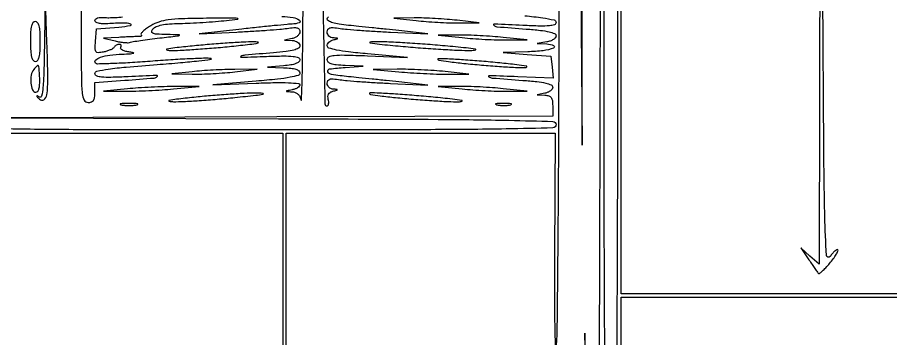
# Model space of a CAD drawing. Extents: x 23 to 255, y 40 to 184.
# Drawn here: x 82.17 to 103.8, y 74.53 to 82.47 of the extents above; entities that cross this region are included whole.
import ezdxf

# ---------------------------------------------------------------- set-up
doc = ezdxf.new("R2010")
doc.units = 0
doc.header["$MEASUREMENT"] = 0

msp = doc.modelspace()

# ---------------------------------------------------------------- linework, layer by layer
for points in [[(207.919475, 175.632891, 0.000007), (191.762556, 175.634099, 0.00002), (173.0434, 175.634494, 0.000013), (151.49745, 175.633531)], [(96.6132, 131.2146), (96.6132, 100.8432, -0.00018), (96.608357, 87.419075, -0.000516), (96.591991, 78.0858, -0.000015), (96.570667, 70.513747, -0.41338)], [(107.019, 75.6324), (102.0699, 75.6324), (97.1208, 75.6324), (97.1208, 95.1327), (97.1208, 114.633), (101.54115, 114.652297, 0.000648), (103.139529, 114.661347, 0.002328), (104.159784, 114.673198, 0.056422)], [(95.519685, 74.3211, 0.016241), (95.543218, 74.85818, 0.000606), (95.563639, 76.880223, 0.001097), (95.57965, 79.272116, 0.000771), (95.587612, 81.963808, -0.000696), (95.595039, 84.608119, -0.00114), (95.609558, 86.848105, -0.0001), (95.627545, 88.85512, -0.13695), (95.648635, 88.928087, -0.076727), (95.680545, 88.965458, -0.024687), (95.738223, 89.010366, -0.023968), (95.80829, 89.054711, -0.024687), (95.881607, 89.091674, 0.002066), (95.995825, 89.142919, 0.535199), (95.99732, 89.152056, 0.238531), (95.982869, 89.156239, 0.001392), (95.841405, 89.129133, -0.051164), (95.711006, 89.117384, -0.231356), (95.644708, 89.150819, -0.121354), (95.605843, 89.240862, -0.01083), (95.57012, 89.486737, -0.029521), (95.533254, 90.065626, -0.000152), (95.508781, 95.800143, -0.00066), (95.491081, 102.494078, -0.000369)], [(102.048115, 84.521803), (102.0276, 76.364306), (101.801077, 76.569403), (101.574555, 76.7745), (101.773681, 76.4784, 0.001549), (101.85255, 76.361902, 0.002079), (101.924785, 76.256854, 0.001429), (101.985988, 76.169174, 0.02201), (102.008456, 76.14, 0.398695), (102.034023, 76.137131, 0.019966), (102.105247, 76.195549, 0.023059), (102.191851, 76.280027, 0.013507), (102.287899, 76.388504, 0.014813), (102.378281, 76.503041, 0.023781), (102.447596, 76.606366, 0.020333), (102.494202, 76.691138, 0.322372), (102.4892, 76.7218, 0.341452), (102.463464, 76.725094, 0.046208), (102.416272, 76.691181, 0.037708), (102.359679, 76.633968, 0.022148), (102.300604, 76.557896, -0.710792), (102.20683, 76.584969, -0.007529), (102.169293, 77.55169, -0.004322), (102.141671, 79.379786, -0.000302), (102.111565, 84.5154)], [(83.754, 83.5848), (83.754, 81.9774, 0.001648), (83.757384, 80.950409, 0.024577), (83.777376, 80.592075, 0.094461), (83.826801, 80.428389, 0.279234), (83.9232, 80.37, 0.080135), (84.0052, 80.383227, 0.163647), (84.056715, 80.421926, 0.118403), (84.08441, 80.494099, 0.032684), (84.0924, 80.616206), (84.0924, 80.862411), (84.83265, 80.918479, 0.001208), (85.561652, 80.975466, 0.18467), (85.635452, 81.010721, 0.674913), (85.621909, 81.040448, 0.001336), (84.91725, 81.007504, -0.005357), (84.490275, 80.990983, -0.029143), (84.258984, 80.997995, -0.061719), (84.131771, 81.025357, -0.31913), (84.0924, 81.080759, -0.351813), (84.142906, 81.143654, -0.017563), (84.421296, 81.195037, -0.014986), (84.865594, 81.247449, -0.003243), (85.63635, 81.309991, 0.002858), (86.21452, 81.356458, 0.005946), (86.664637, 81.400622, 0.006697), (86.968693, 81.438239, 0.86696), (86.9688, 81.456745, 0.045249), (86.828771, 81.464825, 0.003222), (86.438271, 81.449493, 0.004517), (85.972151, 81.423961, 0.003393), (85.459743, 81.387754, -0.004137), (84.958503, 81.353085, -0.006513), (84.5276, 81.332491, -0.002211), (84.15754, 81.321271, -0.205649), (84.108593, 81.340807, -0.423214), (84.109756, 81.416724, -0.106742), (84.22787, 81.487861, -0.05055), (84.461, 81.542051, -0.023881), (84.7692, 81.566644, 0.004097), (84.972443, 81.574791, 0.051576), (85.048252, 81.58635, 0.785171), (85.048051, 81.599886, 0.02538), (84.957944, 81.615719, -0.028946), (84.855336, 81.634503, -0.055824), (84.77699, 81.663143, -0.093528), (84.733284, 81.696266, -0.333983), (84.730287, 81.72908, 0.083624), (84.742596, 81.759308, 0.162336), (84.73997, 81.784958, 0.181543), (84.722991, 81.802018, 0.107556), (84.694586, 81.8082, 0.076486), (84.658813, 81.802696, 0.053277), (84.621312, 81.786316, 0.052917), (84.587819, 81.762203, 0.071998), (84.563943, 81.733701, -0.119868), (84.532042, 81.702229, -0.031239), (84.46762, 81.66889, -0.029913), (84.387217, 81.639056, -0.02666), (84.300692, 81.617681, -0.033798), (84.172482, 81.60205, -0.254879), (84.119281, 81.627447, -0.165427), (84.098497, 81.695019, -0.013476), (84.109092, 81.882529), (84.1347, 82.1889), (84.6846, 82.237748, 0.018431), (84.975702, 82.274462, 0.795282), (84.978067, 82.310927, 0.077893), (84.797401, 82.335719, 0.010259), (84.40965, 82.320351, -0.024082), (84.278566, 82.31878, -0.05141), (84.178368, 82.332789, -0.078188), (84.11397, 82.359841, -0.259886), (84.0924, 82.398537, -0.227209), (84.109755, 82.434757, -0.091765), (84.159241, 82.461414, -0.064206), (84.234011, 82.475241, -0.037757), (84.32505, 82.473343, 0.027139), (84.440572, 82.46848, 0.010427), (84.60119, 82.473791, 0.010289), (84.775593, 82.486805, 0.012476)], [(89.737083, 83.451676, 0.003465), (89.755618, 81.977368, 0.000413), (89.789054, 80.332616, 0.408032), (89.83728, 80.2854, 0.234021), (89.86311, 80.29819, 0.110718), (89.87903, 80.332836, 0.073608), (89.882334, 80.385018, 0.043041), (89.87173, 80.446885, -0.068394), (89.862934, 80.52033, -0.124602), (89.878676, 80.578268, -0.127933), (89.919677, 80.620746, -0.074195), (89.9854, 80.648571, 0.002633), (90.083048, 80.674301, 0.296296), (90.091581, 80.683802, 0.436634), (90.085224, 80.691864, 0.003387), (89.99325, 80.698586, -0.090138), (89.936719, 80.712779, -0.089703), (89.88869, 80.74597, -0.092698), (89.856491, 80.792803, -0.104739), (89.8452, 80.846113, -0.128118), (89.862257, 80.911588, -0.200382), (89.907411, 80.947037, -0.091066), (89.995481, 80.954844, -0.015697), (90.16245, 80.933931, 0.017274), (90.341397, 80.912091, 0.003512), (90.659872, 80.886597, 0.003699), (91.030755, 80.862285, 0.00346), (91.4103, 80.842857), (92.3409, 80.801677), (91.6218, 80.878984, 0.000557), (91.307835, 80.912383, 0.000405), (90.958615, 80.948853, 0.000409), (90.627315, 80.982906, 0.0009), (90.37395, 81.008279, -0.011322), (89.951499, 81.059497, -0.275404), (89.863061, 81.131127, -0.481761), (89.904953, 81.200171, -0.014423), (90.28935, 81.238229), (90.7335, 81.269301), (90.28935, 81.28495, -0.013401), (90.067755, 81.298712, -0.058608), (89.939462, 81.325508, -0.123022), (89.870823, 81.369291, -0.191848), (89.8452, 81.433612, -0.294072), (89.889412, 81.502283, -0.083776), (90.017915, 81.536413, -0.029771), (90.274847, 81.544872, -0.003618), (90.83925, 81.52576), (91.8333, 81.484897), (90.83925, 81.574317, -0.005984), (90.375902, 81.621594, -0.020682), (90.077886, 81.668163, -0.025287), (89.886317, 81.716453, -0.329532), (89.8452, 81.772065, -0.123168), (89.856282, 81.816369, -0.074813), (89.88869, 81.859937, -0.067366), (89.936651, 81.896199, -0.064396), (89.99325, 81.919083, 0.001923), (90.092755, 81.945496, 0.339035), (90.099, 81.953647, 0.392517), (90.092565, 81.960581, 0.002113), (89.99325, 81.967586, -0.090138), (89.936719, 81.981779, -0.089703), (89.88869, 82.01497, -0.092698), (89.856491, 82.061803, -0.104739), (89.8452, 82.115113, -0.128118), (89.862257, 82.180588, -0.200382), (89.907411, 82.216037, -0.091066), (89.995481, 82.223844, -0.015697), (90.16245, 82.202931, 0.017274), (90.341397, 82.181091, 0.003512), (90.659872, 82.155597, 0.003699), (91.030755, 82.131285, 0.00346), (91.4103, 82.111857), (92.3409, 82.070677), (91.6218, 82.147984, 0.000557), (91.307835, 82.181383, 0.000405), (90.958615, 82.217853, 0.000409), (90.627315, 82.251906, 0.0009), (90.37395, 82.277279, -0.013851), (90.144694, 82.306251, -0.034883), (89.980649, 82.343477, -0.048796), (89.875177, 82.386881, -0.277534), (89.8452, 82.436728, -0.309209), (89.879457, 82.486826, -0.060588)], [(88.72425, 82.50065, -0.032959), (88.998295, 82.472845, -0.120193), (89.157708, 82.404269, -0.596859), (89.148231, 82.341949, -0.077819), (88.97805, 82.309511, 0.014927), (88.854881, 82.301756, 0.001215), (88.532975, 82.271029, 0.001633), (88.149103, 82.232181, 0.001255), (87.7302, 82.187341), (86.6727, 82.071461), (87.6033, 82.113784, 0.003274), (87.982845, 82.133536, 0.0035), (88.353728, 82.157879, 0.003323), (88.672218, 82.183153, 0.01636), (88.85115, 82.204466, -0.016242), (89.014638, 82.223978, -0.086106), (89.10411, 82.216311, -0.189192), (89.150573, 82.182346, -0.142349), (89.1684, 82.120997, -0.132475), (89.154072, 82.067869, -0.080021), (89.112485, 82.017123, -0.070389), (89.050822, 81.976368, -0.063382), (88.97805, 81.952505), (88.7877, 81.915842), (88.97805, 81.904321, -0.060354), (89.050837, 81.891, -0.075622), (89.112485, 81.861028, -0.090934), (89.153882, 81.819675, -0.152303), (89.1684, 81.773118, -0.270959), (89.133506, 81.713455, -0.063457), (89.02185, 81.668128, -0.035148), (88.828682, 81.631254, -0.009062), (88.51275, 81.599482, 0.001076), (87.806012, 81.539794, 0.100385), (87.707696, 81.510829, 0.794875), (87.713672, 81.488276, 0.00149), (88.34355, 81.509969, -0.005434), (88.77051, 81.521303, -0.029483), (89.001839, 81.511286, -0.0625), (89.128907, 81.481928, -0.31452), (89.1684, 81.425355, -0.229187), (89.143036, 81.372927, -0.079806), (89.067851, 81.330838, -0.049377), (88.943996, 81.298897, -0.018759), (88.76655, 81.278184), (88.3647, 81.246498), (88.76655, 81.231249, -0.01765), (88.947572, 81.21797, -0.051075), (89.070304, 81.191736, -0.087779), (89.143156, 81.153088, -0.230964), (89.1684, 81.101353, -0.327003), (89.123975, 81.04069, -0.029992), (88.931824, 80.992309, -0.021063), (88.617132, 80.946493, -0.005009), (88.08975, 80.897604), (87.0111, 80.808501), (88.08975, 80.84954, -0.005488), (88.554702, 80.862121, -0.014251), (88.88969, 80.857959, -0.010412), (89.133886, 80.842861, -0.390231), (89.1684, 80.805373, -0.186814), (89.154732, 80.770067, -0.065739), (89.112485, 80.734427, -0.054089), (89.050905, 80.70381, -0.040786), (88.97805, 80.683505, 0.000873), (88.842087, 80.657071, 0.324609), (88.835557, 80.650052, 0.430447), (88.840736, 80.643796, 0.001009), (88.972166, 80.635321, -0.075212), (89.053213, 80.617833, -0.094592), (89.118515, 80.577681, -0.092304), (89.165542, 80.515408, -0.068217), (89.193295, 80.43345, 0.890409), (89.208281, 80.434568, 0.003038), (89.222573, 80.83953, 0.003804), (89.234464, 81.390175, 0.001931), (89.241479, 82.08315, -0.003711), (89.251391, 82.8075, -0.006816)], [(94.739977, 82.515722, -0.01497), (95.184362, 82.463606, -0.017511), (95.462933, 82.412425, -0.352072), (95.5134, 82.349638, -0.31944), (95.474037, 82.294312, -0.061473), (95.346661, 82.267, -0.0291), (95.115263, 82.259998, -0.005363), (94.68855, 82.276504, 0.001336), (93.983891, 82.309448, 0.674913), (93.970348, 82.279721, 0.18467), (94.044148, 82.244466, 0.001208), (94.77315, 82.187479, -0.008029), (95.124093, 82.155223, -0.029436), (95.344104, 82.118234, -0.04725), (95.4764, 82.074414, -0.297464), (95.5134, 82.017725, -0.179279), (95.496318, 81.971616, -0.07308), (95.445059, 81.927081, -0.059536), (95.369778, 81.890671, -0.045333), (95.28075, 81.868795), (95.0481, 81.833552), (95.285743, 81.820876, -0.096539), (95.452946, 81.778934, -0.651865), (95.451557, 81.71809, -0.06893), (95.195845, 81.651444, -0.023195), (94.810457, 81.624061), (94.2021, 81.609122), (94.7943, 81.560611), (95.3865, 81.5121), (95.412769, 81.240377), (95.439039, 80.968655), (94.566769, 81.005044, 0.001256), (93.854168, 81.03298, 0.742024), (93.845159, 81.006739, 0.13751), (93.932131, 80.974848, 0.001057), (94.68855, 80.917227, -0.008024), (95.039327, 80.885585, -0.029375), (95.259392, 80.848999, -0.04706), (95.391823, 80.805476, -0.2982), (95.4288, 80.74899, -0.150426), (95.414609, 80.702888, -0.076625), (95.372885, 80.658116, -0.065021), (95.311252, 80.621355, -0.054472), (95.23845, 80.598905), (95.0481, 80.562242), (95.23845, 80.550721, -0.064075), (95.334014, 80.532498, -0.159115), (95.390794, 80.490926, -0.12412), (95.420376, 80.416047, -0.032329), (95.4288, 80.2859), (95.4288, 80.032601), (88.59735, 80.010443), (81.7659, 79.988285), (88.63965, 79.967643, -0.000475), (92.589224, 79.952032, -0.00414), (94.343185, 79.92891, -0.002529), (95.436061, 79.899921, -0.404995), (95.5134, 79.8201, -0.406497), (95.435535, 79.74015, -0.002266), (94.273634, 79.714717, -0.003897), (92.412461, 79.696922, -0.000442), (88.201703, 79.6932, -0.000364), (83.657375, 79.696512, -0.00467), (81.955543, 79.71489, -0.004721)], [(88.83, 71.4024), (88.83, 75.5055), (88.83, 79.6086), (92.158194, 79.6086), (95.486388, 79.6086), (95.473945, 76.58415, 0.001677), (95.473098, 75.469597, 0.004404), (95.482215, 74.670023, 0.014006), (95.499053, 74.3211, 0.926517)], [(96.272568, 72.56549), (96.228037, 74.6595), (96.209118, 72.555783, -0.001138)]]:
    msp.add_lwpolyline(points, format="xyb")
for points in [[(97.0362, 101.0124, -0.000069), (97.033394, 80.659175, -0.001316), (97.014933, 74.310525, -0.000543), (96.990306, 70.594159, -0.411956), (96.867, 70.4718, -0.411944), (96.743708, 70.594139, -0.000548), (96.719068, 74.294663, -0.001322), (96.700606, 80.617041, -0.000069), (96.6978, 100.8855), (96.6978, 131.2992), (96.3171, 131.2992, -0.016668), (96.133196, 131.305332, -0.063857), (96.021, 131.3274, -0.12648), (95.959468, 131.367134, -0.188641), (95.9364, 131.4261, -0.232029), (95.96668, 131.487837, -0.108427), (96.0492, 131.526969, -0.047315), (96.205057, 131.547701, -0.00942), (96.4863, 131.553), (97.0362, 131.553)], [(96.050122, 98.559, 0.000796), (96.052342, 95.857757, 0.000415), (96.063261, 92.490536, 0.000413), (96.080185, 89.035105, 0.000631), (96.101116, 86.0382), (96.156572, 79.3125), (96.161106, 85.1499, 0.000794), (96.158904, 87.864744, 0.000419), (96.147997, 91.235812, 0.000416), (96.131067, 94.687101, 0.000642), (96.110112, 97.6707), (96.054585, 104.3541)], [(82.841278, 81.824357, -0.003149), (82.827791, 81.12401, -0.016959), (82.805145, 80.743654, -0.02883), (82.77249, 80.529077, -0.506738), (82.71765, 80.504318, 0.009535), (82.662263, 80.534211, 0.561535), (82.6542, 80.529295, 0.184745), (82.660551, 80.512693, 0.004358), (82.71765, 80.450091, 0.372538), (82.827847, 80.437987, 0.211621), (82.902863, 80.560372, 0.037106), (82.926547, 80.963899, 0.004525), (82.904728, 81.8505), (82.859156, 83.2041)], [(85.474709, 82.26951, 0.019636), (85.367684, 82.199434, 0.034344), (85.285846, 82.132213, 0.040971), (85.235029, 82.075725, 0.375289), (85.23708, 82.04532, -0.158251), (85.24668, 82.026491, -0.275695), (85.240378, 82.010731, -0.132632), (85.216095, 82.000789, -0.042166), (85.17669, 81.999187, 0.016842), (85.111703, 81.999837, 0.002771), (84.98619, 81.996166, 0.003044), (84.838521, 81.990128, 0.002684), (84.6846, 81.982068), (84.3039, 81.96008), (84.5925, 81.892033, 0.01694), (84.709744, 81.86855, 0.019272), (84.823378, 81.854241, 0.018814), (84.91999, 81.849494, 0.093812), (84.9732, 81.858935, -0.050559), (85.036285, 81.875828, -0.003254), (85.22463, 81.905085, -0.004728), (85.450053, 81.936425, -0.003503), (85.6998, 81.966966, 0.000558), (86.133773, 82.017443, 0.080172), (86.182941, 82.031417, 0.789901), (86.180593, 82.042809, 0.001581), (85.879791, 82.051024, -0.007007), (85.62184, 82.060872, -0.081147), (85.523306, 82.082298, -0.357005), (85.500267, 82.123589, -0.129685), (85.5306, 82.1889, -0.125369), (85.610097, 82.246696, -0.043963), (85.746387, 82.287564, -0.032383), (85.937945, 82.314309, -0.01381), (86.196609, 82.326308, 0.007243), (86.454007, 82.334864, 0.004062), (86.766556, 82.352333, 0.004052), (87.08208, 82.37511, 0.006592), (87.3495, 82.400147, 0.006807), (87.630647, 82.43409, 0.886713), (87.630429, 82.44983, 0.027958), (87.471882, 82.457799, 0.000966), (86.852519, 82.453088, 0.005028), (86.243152, 82.441147, 0.025708), (85.90575, 82.413739, 0.04597), (85.675544, 82.361212, 0.05612)], [(92.0448, 82.397388, 0.008664), (92.292214, 82.373911, 0.005434), (92.582274, 82.354619, 0.005453), (92.868335, 82.341841, 0.009917), (93.1023, 82.338589), (93.6099, 82.341601), (93.06, 82.403412, 0.008664), (92.812586, 82.426889, 0.005434), (92.522526, 82.446181, 0.005453), (92.236465, 82.458959, 0.009917), (92.0025, 82.462211), (91.4949, 82.459199)], [(82.49632, 81.8787, 0.011724), (82.503114, 81.638116, 0.047907), (82.524558, 81.493702, 0.098402), (82.56211, 81.413799, 0.23818), (82.61874, 81.3852, 0.238065), (82.675329, 81.413762, 0.099651), (82.712505, 81.493286, 0.048084), (82.733195, 81.637446, 0.011615), (82.7388, 81.8787, 0.011421), (82.733228, 82.122596, 0.049409), (82.712403, 82.26579, 0.105045), (82.674475, 82.343814, 0.231244), (82.61638, 82.3722, 0.231081), (82.558327, 82.343856, 0.106341), (82.520763, 82.266198, 0.049585), (82.500685, 82.123263, 0.011313)], [(93.1869, 81.974597, 0.00747), (93.450602, 81.951507, 0.004933), (93.754249, 81.932494, 0.004964), (94.049889, 81.919851, 0.009584), (94.2867, 81.916619), (94.7943, 81.919422), (94.2021, 81.980203, 0.00747), (93.938398, 82.003293, 0.004933), (93.634751, 82.022306, 0.004964), (93.339111, 82.034949, 0.009584), (93.1023, 82.038181), (92.5947, 82.035378)], [(86.5035, 81.76674, 0.002931), (86.075397, 81.721309, 0.020782), (85.868967, 81.689446, 0.786773), (85.868176, 81.670984, 0.066586), (85.9536, 81.658299, 0.016099), (86.201102, 81.662693, 0.004347), (86.592859, 81.685693, 0.004396), (87.037405, 81.719601, 0.004544), (87.4764, 81.760993, 0.002603), (87.925913, 81.809869, 0.020301), (88.134109, 81.84221, 0.827473), (88.133997, 81.859721, 0.045965), (88.0263, 81.869434, 0.012478), (87.7637, 81.862375, 0.003877), (87.369593, 81.838866, 0.003873), (86.929403, 81.805753, 0.004259)], [(91.6641, 81.762242, 0.003977), (92.157885, 81.721082, 0.003748), (92.662116, 81.686886, 0.003727), (93.109322, 81.663269, 0.012991), (93.3984, 81.657681, 0.042652), (93.519499, 81.668842, 0.837983), (93.519474, 81.687193, 0.018622), (93.284784, 81.719618, 0.002233), (92.7639, 81.769558, 0.003977), (92.270115, 81.810718, 0.003748), (91.765884, 81.844914, 0.003727), (91.318678, 81.868531, 0.012991), (91.0296, 81.874119, 0.042652), (90.908501, 81.862958, 0.837983), (90.908526, 81.844607, 0.018622), (91.143216, 81.812182, 0.002233)], [(93.2292, 81.337993, 0.004446), (93.668195, 81.296514, 0.004301), (94.112741, 81.262344, 0.004252), (94.504501, 81.238964, 0.01575), (94.752, 81.234111, 0.209418), (94.786508, 81.249719, 0.587846), (94.780088, 81.268481, 0.016435), (94.539368, 81.30372, 0.00348), (94.1175, 81.348407, 0.00376), (93.665419, 81.389684, 0.003855), (93.21651, 81.423787, 0.003737), (92.826557, 81.447462, 0.016177), (92.5947, 81.452288, 0.519259), (92.583518, 81.435993, 0.264975), (92.606597, 81.416701, 0.014745), (92.847493, 81.380604, 0.004037)], [(82.579881, 81.186088, 0.130292), (82.514702, 81.045308, 0.065825), (82.506234, 80.848566, 0.074133), (82.54694, 80.679624, 0.305604), (82.629743, 80.6238, 0.230826), (82.67557, 80.646147, 0.098025), (82.707193, 80.708718, 0.056963), (82.723892, 80.813033, 0.021027), (82.724322, 80.9622, 0.00317), (82.712455, 81.222809, 0.13102), (82.695276, 81.275999, 0.4805), (82.66402, 81.279198, 0.021055)], [(86.5035, 81.1314), (85.9959, 81.075244), (86.5035, 81.07091, 0.010135), (86.737466, 81.073656, 0.005574), (87.023526, 81.086007, 0.005554), (87.313585, 81.105006, 0.008855), (87.561, 81.128388), (88.1109, 81.190199), (87.561, 81.188878, 0.008002), (87.313602, 81.184323, 0.004972), (87.023526, 81.171448, 0.004987), (86.737487, 81.153038, 0.008984)], [(91.6218, 81.128778, 0.006869), (91.904762, 81.105999, 0.004497), (92.231449, 81.087162, 0.004524), (92.550126, 81.07455, 0.008652), (92.8062, 81.071169), (93.3561, 81.073422), (92.7639, 81.134203, 0.008438), (92.494295, 81.157284, 0.004981), (92.1717, 81.176198, 0.004982), (91.849087, 81.188669, 0.008507), (91.5795, 81.191813), (90.9873, 81.188642)], [(84.8961, 80.7084), (84.3039, 80.653678), (84.8538, 80.649797, 0.008912), (85.109874, 80.652553, 0.004661), (85.428551, 80.66464, 0.004633), (85.755238, 80.683117, 0.007076), (86.0382, 80.705778), (86.6727, 80.765642), (86.0805, 80.764382, 0.007111), (85.810914, 80.759974, 0.004165), (85.4883, 80.747417, 0.004164), (85.165701, 80.729476, 0.007064)], [(93.1869, 80.705597, 0.00747), (93.450602, 80.682507, 0.004933), (93.754249, 80.663494, 0.004964), (94.049889, 80.650851, 0.009584), (94.2867, 80.647619), (94.7943, 80.650422), (94.2021, 80.711203, 0.00747), (93.938398, 80.734293, 0.004933), (93.634751, 80.753306, 0.004964), (93.339111, 80.765949, 0.009584), (93.1023, 80.769181), (92.5947, 80.766378)], [(86.5458, 80.4969, 0.002675), (86.116781, 80.449593, 0.023347), (85.927708, 80.41872, 0.819445), (85.927904, 80.400476, 0.0439), (86.0382, 80.389481, 0.01573), (86.285699, 80.394392, 0.004247), (86.677459, 80.417844, 0.004295), (87.122005, 80.452087, 0.00444), (87.561, 80.493628, 0.001753), (88.074597, 80.548656, 0.024581), (88.257927, 80.578127, 0.871572), (88.2567, 80.595249, 0.017349), (88.0686, 80.601047, 0.011902), (87.791325, 80.59337, 0.0042), (87.394444, 80.569574, 0.004167), (86.958599, 80.536115, 0.004881)], [(91.5372, 80.491993, 0.004744), (91.979299, 80.450486, 0.004405), (92.433167, 80.416238, 0.004395), (92.837382, 80.392882, 0.01478), (93.1023, 80.38775, 0.076395), (93.183198, 80.401028, 0.779758), (93.181907, 80.419736, 0.01793), (92.94467, 80.453521, 0.002715), (92.4678, 80.501449, 0.003459), (91.999526, 80.542681, 0.0036), (91.536936, 80.576838, 0.003465), (91.136543, 80.60072, 0.015695), (90.9027, 80.605692, 0.520823), (90.89168, 80.589596, 0.264278), (90.914597, 80.570526, 0.014567), (91.155489, 80.534566, 0.003988)], [(84.74805, 80.310295, 0.029693), (84.83474, 80.298881, 0.017887), (84.9384, 80.295171, 0.017887), (85.04206, 80.298881, 0.029693), (85.12875, 80.310295, 0.142433), (85.154978, 80.323725, 0.611425), (85.151354, 80.336188, 0.039503), (85.074732, 80.344753, 0.008087), (84.9384, 80.346958, 0.008087), (84.802068, 80.344753, 0.039503), (84.725446, 80.336188, 0.611425), (84.721822, 80.323725, 0.142433)], [(94.055036, 80.310166, 0.028254), (94.139051, 80.298884, 0.020511), (94.233368, 80.29549, 0.020826), (94.323435, 80.299699, 0.041951), (94.393436, 80.311873, 0.285845), (94.406512, 80.325688, 0.417468), (94.397895, 80.338562, 0.038992), (94.323791, 80.346898, 0.009782), (94.2021, 80.348665, 0.008901), (94.081215, 80.345903, 0.053901), (94.01931, 80.336652, 0.67161), (94.017635, 80.324028, 0.082665)], [(106.6806, 72.9252), (106.6806, 70.3026), (102.0699, 70.3026, -0.001349), (100.173107, 70.307718, -0.002929), (98.716314, 70.324112, -0.000406), (97.494019, 70.346022, -0.408737), (97.4592, 70.381499, 0.170109), (97.447258, 70.415584, 0.058089), (97.409498, 70.452996, 0.0497), (97.354753, 70.487732, 0.039709), (97.29, 70.5141, -0.257885), (97.188891, 70.620759, -0.046909), (97.143843, 70.899601, -0.015565), (97.124132, 71.457895, -0.001041), (97.1208, 73.057801), (97.1208, 75.5478), (101.9007, 75.5478), (106.6806, 75.5478)]]:
    msp.add_lwpolyline(points, format="xyb", close=True)
msp.add_lwpolyline([(80.793, 79.6086), (84.7692, 79.6086), (88.7454, 79.6086), (88.7454, 75.4632), (88.7454, 71.3178)])

doc.saveas('drawing.dxf')
